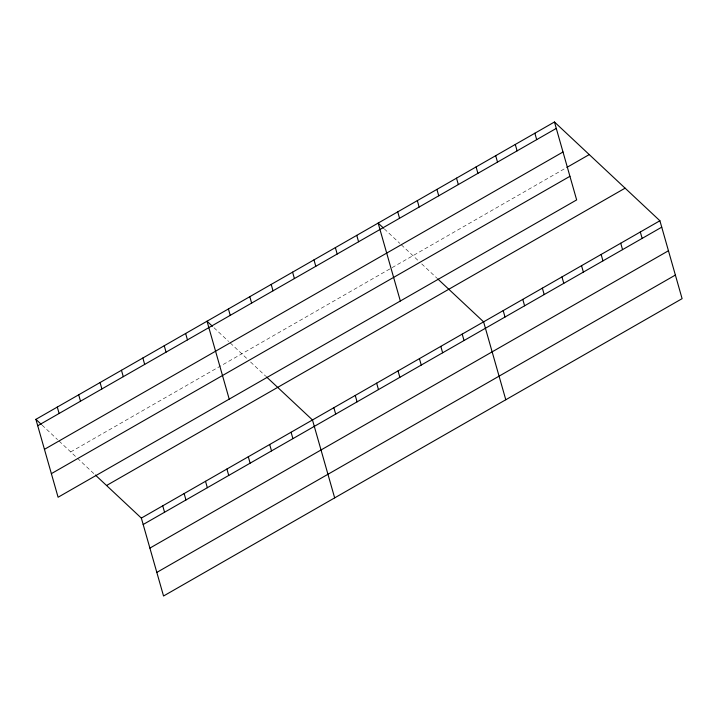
<?xml version="1.0" encoding="UTF-8"?>
<svg xmlns="http://www.w3.org/2000/svg" width="718" height="718" viewBox="0 0 718 718"><rect width="100%" height="100%" fill="white"/><g stroke="black" fill="none" stroke-linecap="round" stroke-linejoin="round"><path stroke-width="0.54" stroke-dasharray="3.59 2.69" d="M70.696 451.927L565.937 167.958M384.336 228.88L399.8 243.366M401.344 244.82L418.522 260.903M421.708 263.892L436.849 278.063M213.982 327.731L228.674 341.49M230.227 342.944L247.396 359.027M250.582 362.016L265.723 376.187M42.084 425.128L57.557 439.613M59.1 441.058L94.605 474.311"/><path stroke-width="1.08" d="M554.458 121.997L576.653 199.909L58.095 497.242L35.9 419.339L554.458 121.997L659.905 220.758L682.1 298.661L163.542 596.003L141.347 518.091L95.395 475.056M37.722 425.738L556.279 128.405M44.444 449.342L563.002 152.001M566.87 167.42L589.254 154.585M51.373 473.647L569.93 176.305M106.551 485.503L625.109 188.161M141.347 518.091L659.905 220.758M143.178 524.499L661.736 227.166M149.9 548.103L668.449 250.761M156.82 572.408L675.378 275.066M383.556 228.162L378.144 223.092L400.339 301.004M437.648 278.817L483.6 321.852L505.795 399.764M212.438 326.286L207.026 321.215L229.213 399.118M266.522 376.932L312.474 419.976L334.669 497.879M35.9 419.339L41.312 424.401M640.312 231.986L642.143 238.394M620.729 243.222L622.551 249.631M601.137 254.45L602.958 260.858M581.544 265.687L583.375 272.095M534.865 133.225L536.687 139.633M561.961 276.924L563.783 283.323M515.273 144.462L517.104 150.87M542.368 288.151L544.19 294.559M495.689 155.689L497.511 162.097M522.776 299.388L524.607 305.796M476.097 166.926L477.919 173.334M503.183 310.616L505.014 317.024M456.504 178.163L458.335 184.562M436.912 189.39L438.743 195.799M462.204 334.112L464.034 340.52M417.329 200.627L419.15 207.035M440.816 346.381L442.638 352.789M397.736 211.855L399.558 218.263M419.429 358.65L421.251 365.058M398.032 370.91L399.863 377.318M356.756 235.351L358.578 241.76M376.645 383.179L378.467 389.587M335.369 247.62L337.191 254.028M355.257 395.438L357.079 401.847M313.972 259.889L315.803 266.297M333.861 407.707L335.692 414.115M292.585 272.149L294.407 278.557M271.198 284.418L273.019 290.826M291.086 432.236L292.908 438.644M249.801 296.678L251.632 303.086M269.69 444.505L271.521 450.913M228.414 308.946L230.236 315.355M248.302 456.765L250.133 463.173M226.915 469.034L228.737 475.442M185.63 333.475L187.461 339.883M205.519 481.302L207.349 487.71M164.243 345.744L166.064 352.152M184.131 493.562L185.962 499.97M142.855 358.004L144.677 364.412M162.744 505.831L164.566 512.239M121.459 370.273L123.29 376.681M100.071 382.541L101.893 388.95M78.684 394.801L80.506 401.209M57.287 407.07L59.118 413.478"/></g></svg>
